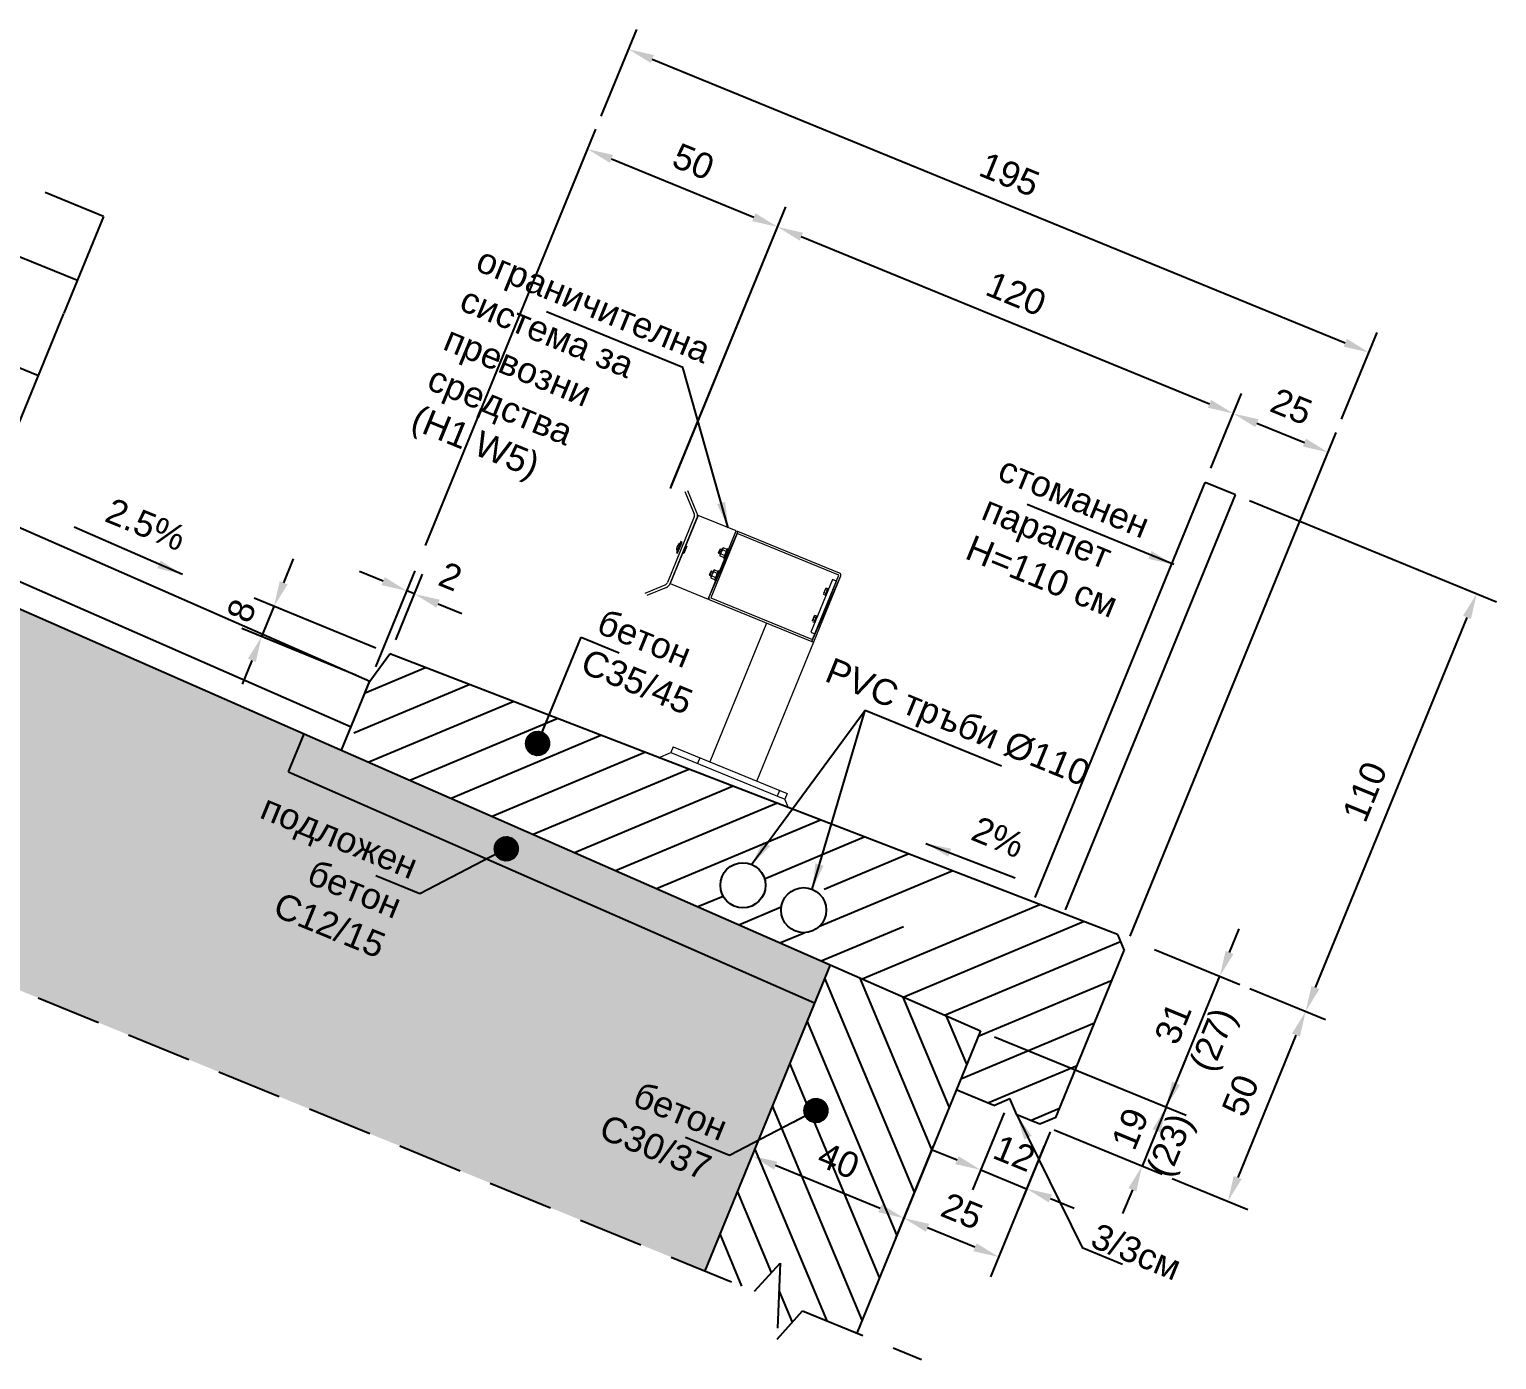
# Model space of a CAD drawing. Header units: centimetres. Extents: x 8495135 to 959133560, y 4530079 to 463453963.
# Drawn here: x 959122633.9 to 959122991.6, y 463414812.9 to 463415137.1 of the extents above; entities that cross this region are included whole.
import ezdxf

# ---------------------------------------------------------------- set-up
doc = ezdxf.new("R2010")
doc.units = ezdxf.units.CM
doc.header["$LTSCALE"] = 0.1
doc.linetypes.add('HIDDEN', pattern=[9.524999999999999, 6.35, -3.175])
for name, color, linetype in [('br_dimension', 1, 'Continuous'), ('br_hatch', 9, 'Continuous'), ('br_view_yellow', 2, 'Continuous')]:
    doc.layers.add(name, color=color, linetype=linetype)
doc.layers.add('br_text', color=2, linetype='Continuous', lineweight=35)
doc.styles.add('MM 1 to 25', font='arial.ttf', dxfattribs={"height": 6.25})
doc.styles.add('MM_ARIAL', font='arial.ttf')
doc.dimstyles.new('MM DIM 1 to 25', dxfattribs={"dimscale": 2.5, "dimtxt": 2.5, "dimasz": 2.5, "dimexe": 2.1, "dimexo": 1.5, "dimgap": 1.5, "dimtad": 1, "dimdec": 0, "dimdsep": 46, "dimtxsty": 'MM_ARIAL', "dimcen": 3, "dimclrd": 1, "dimclre": 1, "dimclrt": 7, "dimaunit": 2, "dimadec": 1, "dimazin": 0, "dimtp": 100, "dimtm": 3, "dimtfac": 1, "dimtdec": 0, "dimtix": 1, "dimtmove": 0, "dimatfit": 3, "dimfxl": 0, "dimtolj": 1, "dimtzin": 0, "dimarcsym": 0})

# ---------------------------------------------------------------- blocks, each defined once
blk = doc.blocks.new('*D1217')
at = {"layer": 'br_dimension', "color": 1, "linetype": 'ByBlock', "lineweight": -2, "ltscale": 3, "transparency": 16777216}
for p, q in [((959122730.4764154, 463415011.317223), (959122772.0194393, 463415112.7787412)), ((959122775.8140869, 463415105.5520096), (959122810.5177774, 463415091.3427185)), ((959122790.1958463, 463415025.2154915), (959122818.2910264, 463415093.8330198))]:
    blk.add_line(p, q, dxfattribs=at)
at = {"layer": 'br_dimension', "color": 1, "linetype": 'ByBlock', "ltscale": 3, "transparency": 16777216}
for points in [[(959122776.2087893, 463415106.5160009), (959122775.4193844, 463415104.5880182), (959122770.0301387, 463415107.9202247)], [(959122810.9124799, 463415092.3067098), (959122810.1230749, 463415090.3787271), (959122816.3017256, 463415088.9745033)]]:
    blk.add_solid(points, dxfattribs=at)
at = {"layer": 'br_dimension', "color": 7, "linetype": 'ByBlock', "ltscale": 3, "transparency": 16777216, "insert": (959122795.7960079, 463415104.8708607), "char_height": 6.25, "attachment_point": 5, "rotation": 337.733544614223, "style": 'MM_ARIAL'}
blk.add_mtext('\\A1;50', dxfattribs=at)
blk = doc.blocks.new('*D1218')
at = {"layer": 'br_dimension', "color": 1, "linetype": 'ByBlock', "lineweight": -2, "ltscale": 3, "transparency": 16777216}
for p, q in [((959122790.4911605, 463415025.9367446), (959122818.2910252, 463415093.8330169)), ((959122822.0856726, 463415086.6062854), (959122921.5695837, 463415045.8729849)), ((959122921.9006969, 463415030.1871804), (959122929.3428327, 463415048.3632863))]:
    blk.add_line(p, q, dxfattribs=at)
at = {"layer": 'br_dimension', "color": 1, "linetype": 'ByBlock', "ltscale": 3, "transparency": 16777216}
for points in [[(959122822.4803752, 463415087.5702767), (959122821.6909702, 463415085.642294), (959122816.3017244, 463415088.9745005)], [(959122921.9642862, 463415046.8369762), (959122921.1748812, 463415044.9089935), (959122927.3535321, 463415043.5047698)]]:
    blk.add_solid(points, dxfattribs=at)
at = {"layer": 'br_dimension', "color": 7, "linetype": 'ByBlock', "ltscale": 3, "transparency": 16777216, "insert": (959122874.4577038, 463415072.6631318), "char_height": 6.25, "attachment_point": 5, "rotation": 337.733544614223, "style": 'MM_ARIAL'}
blk.add_mtext('\\A1;120', dxfattribs=at)
blk = doc.blocks.new('*D1219')
at = {"layer": 'br_dimension', "color": 1, "linetype": 'ByBlock', "lineweight": -2, "ltscale": 3, "transparency": 16777216}
for p, q in [((959122921.9006969, 463415030.1871804), (959122929.3428323, 463415048.3632854)), ((959122933.1374798, 463415041.1365538), (959122944.705373, 463415036.4001248)), ((959122902.219157, 463414916.1405362), (959122952.4786221, 463415038.8904263))]:
    blk.add_line(p, q, dxfattribs=at)
at = {"layer": 'br_dimension', "color": 1, "linetype": 'ByBlock', "ltscale": 3, "transparency": 16777216}
for points in [[(959122933.5321823, 463415042.1005452), (959122932.7427773, 463415040.1725625), (959122927.3535316, 463415043.5047688)], [(959122945.1000756, 463415037.3641163), (959122944.3106706, 463415035.4361336), (959122950.4893215, 463415034.0319097)]]:
    blk.add_solid(points, dxfattribs=at)
at = {"layer": 'br_dimension', "color": 7, "linetype": 'ByBlock', "ltscale": 3, "transparency": 16777216, "insert": (959122941.5515022, 463415045.1918361), "char_height": 6.25, "attachment_point": 5, "rotation": 337.733544614223, "style": 'MM_ARIAL'}
blk.add_mtext('\\A1;25', dxfattribs=at)
blk = doc.blocks.new('*D1220')
at = {"layer": 'br_dimension', "color": 1, "linetype": 'ByBlock', "lineweight": -2, "ltscale": 3, "transparency": 16777216}
for p, q in [((959122773.3266976, 463415115.9714804), (959122781.9852667, 463415137.1185102)), ((959122785.7799141, 463415129.8917785), (959122954.6712027, 463415060.7398973)), ((959122953.7858804, 463415042.083164), (959122962.4444516, 463415063.2301988))]:
    blk.add_line(p, q, dxfattribs=at)
at = {"layer": 'br_dimension', "color": 1, "linetype": 'ByBlock', "ltscale": 3, "transparency": 16777216}
for points in [[(959122786.1746167, 463415130.8557698), (959122785.3852117, 463415128.9277872), (959122779.995966, 463415132.2599936)], [(959122955.0659052, 463415061.7038886), (959122954.2765002, 463415059.775906), (959122960.4551508, 463415058.3716822)]]:
    blk.add_solid(points, dxfattribs=at)
at = {"layer": 'br_dimension', "color": 7, "linetype": 'ByBlock', "ltscale": 3, "transparency": 16777216, "insert": (959122872.8556342, 463415101.7393347), "char_height": 6.25, "attachment_point": 5, "rotation": 337.733544614223, "style": 'MM_ARIAL'}
blk.add_mtext('\\A1;195', dxfattribs=at)
blk = doc.blocks.new('*D1221')
at = {"layer": 'br_dimension', "color": 1, "linetype": 'ByBlock', "lineweight": -2, "ltscale": 3, "transparency": 16777216}
for p, q in [((959122695.9320805, 463415002.2680534), (959122698.3002958, 463415008.0520015)), ((959122718.354969, 463414986.3334836), (959122688.705349, 463414998.473406)), ((959122693.5638654, 463414996.4841052), (959122690.5528164, 463414989.1301488)), ((959122713.4938629, 463414979.7370259), (959122685.6942999, 463414991.1194496)), ((959122688.1846011, 463414983.3462006), (959122685.8163859, 463414977.5622525))]:
    blk.add_line(p, q, dxfattribs=at)
at = {"layer": 'br_dimension', "color": 1, "linetype": 'ByBlock', "ltscale": 3, "transparency": 16777216}
for points in [[(959122694.9680893, 463415002.6627559), (959122696.8960719, 463415001.8733509), (959122693.5638654, 463414996.4841052)], [(959122687.2206098, 463414983.7409032), (959122689.1485925, 463414982.9514982), (959122690.5528164, 463414989.1301488)]]:
    blk.add_solid(points, dxfattribs=at)
at = {"layer": 'br_dimension', "color": 7, "linetype": 'ByBlock', "ltscale": 3, "transparency": 16777216, "insert": (959122685.6348443, 463414995.4372028), "char_height": 6.25, "attachment_point": 5, "rotation": 67.73354335751111, "style": 'MM_ARIAL'}
blk.add_mtext('\\A1;8', dxfattribs=at)
blk = doc.blocks.new('*D1222')
at = {"layer": 'br_dimension', "color": 1, "linetype": 'ByBlock', "lineweight": -2, "ltscale": 3, "transparency": 16777216}
for p, q in [((959122931.4414262, 463414903.3651585), (959122949.8793103, 463414895.8158381)), ((959122942.6525786, 463414892.0211907), (959122928.4432871, 463414857.3175015)), ((959122912.4957039, 463414857.093573), (959122930.9335883, 463414849.5442525))]:
    blk.add_line(p, q, dxfattribs=at)
at = {"layer": 'br_dimension', "color": 1, "linetype": 'ByBlock', "ltscale": 3, "transparency": 16777216}
for points in [[(959122941.6885872, 463414892.4158933), (959122943.6165698, 463414891.6264882), (959122945.0207938, 463414897.8051389)], [(959122927.4792957, 463414857.712204), (959122929.4072783, 463414856.922799), (959122926.0750718, 463414851.5335533)]]:
    blk.add_solid(points, dxfattribs=at)
at = {"layer": 'br_dimension', "color": 7, "linetype": 'ByBlock', "ltscale": 3, "transparency": 16777216, "insert": (959122929.1244361, 463414877.2994217), "char_height": 6.25, "attachment_point": 5, "rotation": 67.73354335751111, "style": 'MM_ARIAL'}
blk.add_mtext('\\A1;50', dxfattribs=at)
blk = doc.blocks.new('*D1223')
at = {"layer": 'br_dimension', "color": 1, "linetype": 'ByBlock', "lineweight": -2, "ltscale": 3, "transparency": 16777216}
for p, q in [((959122926.4607801, 463414912.1580697), (959122928.8289952, 463414917.9420179)), ((959122908.1816355, 463414912.8887901), (959122928.9510813, 463414904.3848207)), ((959122911.0323727, 463414874.4769047), (959122924.0925648, 463414906.3741215)), ((959122869.2093555, 463414891.6011775), (959122915.8908892, 463414872.4876039)), ((959122908.6641574, 463414868.6929565), (959122906.2959423, 463414862.9090083))]:
    blk.add_line(p, q, dxfattribs=at)
at = {"layer": 'br_dimension', "color": 1, "linetype": 'ByBlock', "ltscale": 3, "transparency": 16777216}
for points in [[(959122925.4967887, 463414912.5527722), (959122927.4247713, 463414911.7633672), (959122924.0925648, 463414906.3741215)], [(959122907.7001662, 463414869.0876591), (959122909.6281488, 463414868.298254), (959122911.0323727, 463414874.4769047)]]:
    blk.add_solid(points, dxfattribs=at)
at = {"layer": 'br_dimension', "color": 7, "linetype": 'ByBlock', "ltscale": 3, "transparency": 16777216, "insert": (959122918.3459265, 463414892.5865542), "char_height": 6.25, "attachment_point": 5, "rotation": 67.73354335751111, "style": 'MM_ARIAL'}
blk.add_mtext('\\A1;31\\P(27)', dxfattribs=at)
blk = doc.blocks.new('*D1224')
at = {"layer": 'br_dimension', "color": 1, "linetype": 'ByBlock', "lineweight": -2, "ltscale": 3, "transparency": 16777216}
for p, q in [((959122913.4005873, 463414880.2608528), (959122915.7688026, 463414886.044801)), ((959122911.0323721, 463414874.4769046), (959122905.1468425, 463414860.1025362)), ((959122914.4944205, 463414873.0593823), (959122915.8908887, 463414872.4876038)), ((959122883.683323, 463414868.8906913), (959122910.005359, 463414858.1132354)), ((959122902.7786272, 463414854.318588), (959122900.4104121, 463414848.5346397))]:
    blk.add_line(p, q, dxfattribs=at)
at = {"layer": 'br_dimension', "color": 1, "linetype": 'ByBlock', "ltscale": 3, "transparency": 16777216}
for points in [[(959122912.436596, 463414880.6555554), (959122914.3645787, 463414879.8661503), (959122911.0323721, 463414874.4769046)], [(959122901.814636, 463414854.7132906), (959122903.7426186, 463414853.9238855), (959122905.1468425, 463414860.1025362)]]:
    blk.add_solid(points, dxfattribs=at)
at = {"layer": 'br_dimension', "color": 7, "linetype": 'ByBlock', "ltscale": 3, "transparency": 16777216, "insert": (959122907.8769169, 463414866.8727527), "char_height": 6.25, "attachment_point": 5, "rotation": 67.73354335751111, "style": 'MM_ARIAL'}
blk.add_mtext('\\A1;19\\P(23)', dxfattribs=at)
blk = doc.blocks.new('*D1225')
at = {"layer": 'br_dimension', "color": 1, "linetype": 'ByBlock', "lineweight": -2, "ltscale": 3, "transparency": 16777216}
for p, q in [((959122720.1712337, 463415002.6431236), (959122714.3872852, 463415005.0113387)), ((959122718.3851608, 463414981.7864658), (959122727.9444824, 463415005.1334249)), ((959122723.2462668, 463414988.3829234), (959122729.7945397, 463415004.3759262)), ((959122727.805239, 463414999.5174097), (959122725.9551818, 463415000.2749085)), ((959122733.5891871, 463414997.1491947), (959122739.3731356, 463414994.7809795))]:
    blk.add_line(p, q, dxfattribs=at)
at = {"layer": 'br_dimension', "color": 1, "linetype": 'ByBlock', "ltscale": 3, "transparency": 16777216}
for points in [[(959122720.5659361, 463415003.6071149), (959122719.7765311, 463415001.6791322), (959122725.9551818, 463415000.2749085)], [(959122733.9838897, 463414998.1131859), (959122733.1944847, 463414996.1852033), (959122727.805239, 463414999.5174097)]]:
    blk.add_solid(points, dxfattribs=at)
at = {"layer": 'br_dimension', "color": 7, "linetype": 'ByBlock', "ltscale": 3, "transparency": 16777216, "insert": (959122736.606795, 463415003.804805), "char_height": 6.25, "attachment_point": 5, "rotation": 337.733544614223, "style": 'MM_ARIAL'}
blk.add_mtext('\\A1;2', dxfattribs=at)
blk = doc.blocks.new('*D1226')
at = {"layer": 'br_dimension', "color": 1, "linetype": 'ByBlock', "lineweight": -2, "ltscale": 3, "transparency": 16777216}
for p, q in [((959122931.35359, 463415022.2645665), (959122991.5598996, 463414997.6133257)), ((959122947.3890102, 463414903.5890864), (959122984.3331679, 463414993.8186783)), ((959122948.4911631, 463414896.3842093), (959122949.8793113, 463414895.8158374))]:
    blk.add_line(p, q, dxfattribs=at)
at = {"layer": 'br_dimension', "color": 1, "linetype": 'ByBlock', "ltscale": 3, "transparency": 16777216}
for points in [[(959122983.3691766, 463414994.2133808), (959122985.2971592, 463414993.4239758), (959122986.7013831, 463414999.6026265)], [(959122946.4250188, 463414903.9837888), (959122948.3530014, 463414903.1943838), (959122945.0207949, 463414897.8051382)]]:
    blk.add_solid(points, dxfattribs=at)
at = {"layer": 'br_dimension', "color": 7, "linetype": 'ByBlock', "ltscale": 3, "transparency": 16777216, "insert": (959122959.4375924, 463414951.333958), "char_height": 6.25, "attachment_point": 5, "rotation": 67.73354335751111, "style": 'MM_ARIAL'}
blk.add_mtext('\\A1;110', dxfattribs=at)
blk = doc.blocks.new('*D1227')
at = {"layer": 'br_dimension', "color": 1, "linetype": 'ByBlock', "lineweight": -2, "ltscale": 3, "transparency": 16777216}
for p, q in [((959122854.26338, 463414864.9949617), (959122845.0788519, 463414842.5633695)), ((959122881.2841345, 463414865.0104342), (959122868.2146451, 463414833.0905088)), ((959122864.4199977, 463414840.3172405), (959122852.8521008, 463414845.0536709))]:
    blk.add_line(p, q, dxfattribs=at)
at = {"layer": 'br_dimension', "color": 1, "linetype": 'ByBlock', "ltscale": 3, "transparency": 16777216}
for points in [[(959122853.2468033, 463414846.0176622), (959122852.4573983, 463414844.0896795), (959122847.0681527, 463414847.421886)], [(959122864.8147002, 463414841.2812318), (959122864.0252953, 463414839.3532491), (959122870.2039459, 463414837.9490254)]]:
    blk.add_solid(points, dxfattribs=at)
at = {"layer": 'br_dimension', "color": 7, "linetype": 'ByBlock', "ltscale": 3, "transparency": 16777216, "insert": (959122861.266125, 463414849.1089523), "char_height": 6.25, "attachment_point": 5, "rotation": 337.733544614223, "style": 'MM_ARIAL'}
blk.add_mtext('\\A1;25', dxfattribs=at)
blk = doc.blocks.new('*D1238')
at = {"layer": 'br_dimension', "color": 1, "lineweight": -2, "transparency": 16777216}
for p, q in [((959122871.5175648, 463414873.0614814), (959122863.8349004, 463414854.2979271)), ((959122882.7050635, 463414868.4808031), (959122875.0223992, 463414849.7172492)), ((959122860.0402529, 463414861.5246588), (959122854.2563047, 463414863.8928739)), ((959122865.8242011, 463414859.1564437), (959122877.0116999, 463414854.5757658)), ((959122882.7956483, 463414852.2075507), (959122888.5795965, 463414849.8393356))]:
    blk.add_line(p, q, dxfattribs=at)
at = {"layer": 'br_dimension', "color": 1, "transparency": 16777216}
for points in [[(959122860.4349554, 463414862.4886501), (959122859.6455504, 463414860.5606674), (959122865.8242011, 463414859.1564437)], [(959122883.1903508, 463414853.171542), (959122882.4009458, 463414851.2435593), (959122877.0116999, 463414854.5757658)]]:
    blk.add_solid(points, dxfattribs=at)
at = {"layer": 'br_dimension', "color": 7, "transparency": 16777216, "insert": (959122874.0278335, 463414863.240284), "char_height": 6.25, "attachment_point": 5, "rotation": 337.733544614223, "style": 'MM_ARIAL'}
blk.add_mtext('\\A1;12', dxfattribs=at)
blk = doc.blocks.new('*D1240')
at = {"layer": 'br_dimension', "color": 1, "linetype": 'ByBlock', "lineweight": -2, "ltscale": 3, "transparency": 16777216}
for p, q in [((959122854.26338, 463414864.9949617), (959122845.0788519, 463414842.5633695)), ((959122808.7509489, 463414859.4036024), (959122808.0615826, 463414857.7199464)), ((959122841.2842042, 463414849.7901012), (959122815.8348315, 463414860.2102479))]:
    blk.add_line(p, q, dxfattribs=at)
at = {"layer": 'br_dimension', "color": 1, "linetype": 'ByBlock', "ltscale": 3, "transparency": 16777216}
for points in [[(959122816.2295339, 463414861.1742392), (959122815.4401289, 463414859.2462565), (959122810.0508833, 463414862.578463)], [(959122841.6789068, 463414850.7540925), (959122840.8895018, 463414848.8261098), (959122847.0681527, 463414847.421886)]]:
    blk.add_solid(points, dxfattribs=at)
at = {"layer": 'br_dimension', "color": 7, "linetype": 'ByBlock', "ltscale": 3, "transparency": 16777216, "insert": (959122831.1895936, 463414861.4236712), "char_height": 6.25, "attachment_point": 5, "rotation": 337.733544614223, "style": 'MM_ARIAL'}
blk.add_mtext('\\A1;40', dxfattribs=at)

msp = doc.modelspace()

# ---------------------------------------------------------------- hatches: boundary and pattern name
at = {"layer": 'br_hatch'}
h = msp.add_hatch(dxfattribs=at)
h.set_pattern_fill('AR-CONC,_O', color=256, scale=0.09999999999999998, angle=67.73354295697014)
h.set_pattern_definition([(95.46708564136503, (959124877.5398049, 463418085.9846466), (13.91316891931639, 11.869153772387), [1.904999999999999, -20.95499999999999]), (40.46708564136516, (959124877.5398049, 463418085.9846466), (-16.09113067440056, 10.88685823751147), [1.524, -16.764058417]), (145.9185303413651, (959124878.699232, 463418086.9737395), (-2.177961233633983, 22.75601142945048), [1.61900088, -17.80902446]), (91.65128564136506, (959124873.9185387, 463418089.5473465), (22.00826268946918, 16.37529880281024), [2.857499999999999, -31.43249999999999]), (142.1026432513652, (959124875.7525573, 463418090.9119552), (-0.9881137324926037, 34.275760111682), [2.428502313999999, -26.71356081599999]), (36.65123681136514, (959124873.9185387, 463418089.5473465), (-0.9881137306787622, 34.27576011178767), [2.285996706999999, -25.14597319199999]), (66.46708564136506, (959124876.6052052, 463418090.4673046), (17.92295455992922, 3.63574529419365), [1.904999999999999, -20.95499999999999]), (11.4670856413651, (959124876.6052052, 463418090.4673046), (-8.795503551524096, 17.32299318815103), [1.524, -16.764]), (116.9185306413651, (959124878.0987848, 463418090.7702834), (9.127450916927552, 20.95873852491844), [1.61900088, -17.80899375999999]), (82.96708564136509, (959124877.5398049, 463418085.9846466), (-5.810876787602935, 6.150174928251827), [0, -16.56079999999999, 0, -17.01799999999999, 0, -16.82749999999999]), (52.96708564136503, (959124877.5398049, 463418085.9846466), (-2.455159955413095, 11.78907707507827), [0, -9.702799999999996, 0, -16.1798, 0, -6.413499999999999]), (12.9670856413651, (959124873.5673945, 463418081.9469347), (9.917596694653993, 9.263776543968888), [0, -6.349999999999998, 0, -19.81199999999999, 0, -26.28899999999999]), (2.967085641365053, (959124871.7860445, 463418080.1363016), (8.57605771116112, 12.34256222906872), [0, -8.254999999999997, 0, -13.1572, 0, -18.669])])
h.paths.add_polyline_path([(959122454.2957038, 463414975.5182078), (959122472.2092967, 463415019.268999), (959122481.4485958, 463415018.9033275), (959122467.7632701, 463415031.3413794), (959122477.0025637, 463415030.9757081), (959122487.5304954, 463415056.6883234), (959122354.8446689, 463415106.5843686), (959122351.0539377, 463415097.326176), (959122257.414067, 463415132.5391247), (959122230.6207088, 463415067.1010735)])
h.paths.add_polyline_path([(959122798.5763088, 463414834.5538392), (959122825.3154914, 463414899.8595766), (959122697.0995231, 463414956.1912315), (959122700.8898842, 463414965.4485204), (959122571.1188366, 463415022.463399), (959122560.5909054, 463414996.7507834), (959122567.4335667, 463414990.5317602), (959122548.9549732, 463414991.2631012), (959122555.7976385, 463414985.0440743), (959122537.8840455, 463414941.2932829)])
h.paths.add_polyline_path([(959122305.6015352, 463415075.9193444), (959122345.5131447, 463415059.5776896), (959122358.3843244, 463415091.0132771), (959122318.4727149, 463415107.3549317)], flags=24)
h.paths.add_polyline_path([(959122242.8610507, 463415079.9757759), (959122271.8084092, 463415068.1233914), (959122280.6760237, 463415089.7809764), (959122251.7286652, 463415101.6333608)], flags=24)
h.paths.add_polyline_path([(959122679.5521356, 463414922.8067117), (959122719.3848372, 463414906.4973653), (959122732.2560173, 463414937.9329526), (959122692.4233158, 463414954.242299)], flags=24)
h.paths.add_polyline_path([(959122769.8972145, 463414864.1828473), (959122798.8445729, 463414852.3304626), (959122807.7121879, 463414873.9880475), (959122778.7648295, 463414885.8404321)], flags=24)
h = msp.add_hatch(dxfattribs=at)
h.set_pattern_fill('ANSI31', color=256, scale=2.5, angle=-22.26645704302986, style=0)
h.set_pattern_definition([(22.73354295697014, (958338009.7911773, 463709576.6001201), (-3.067415619388458, 7.320851567128766), [])])
edge = h.paths.add_edge_path(flags=16)
edge.add_arc((959122848.4468812, 463414917.0373438), 2.084029674530029, 0, 360)
edge = h.paths.add_edge_path()
edge.add_arc((959122807.8634362, 463414928.5272677), 5.500000008006491, 0, 360)
edge = h.paths.add_edge_path()
edge.add_arc((959122822.6568248, 463414922.4701717), 5.500000008006491, 0, 360)
h.paths.add_polyline_path([(959122865.7389864, 463414893.0221068), (959122859.8534566, 463414878.6477382), (959122869.0254555, 463414874.8922986), (959122872.9384938, 463414876.5318505), (959122874.5780458, 463414872.6188124), (959122880.2129543, 463414870.3116206), (959122884.1259925, 463414871.9511722), (959122900.7982279, 463414912.6701674), (959122899.136501, 463414916.5274641), (959122721.8253378, 463414984.9125544), (959122716.9452859, 463414978.2698253), (959122712.3793668, 463414967.1183732), (959122714.5654359, 463414961.9009887), (959122713.734365, 463414959.8712446)])
edge = h.paths.add_edge_path()
edge.add_arc((959122822.656825, 463414922.4701716), 5.500000080308708, 25.03496844617571, 69.56399627622112)
edge.add_arc((959122826.0904566, 463414926.1910951), 2.084029555320748, -41.96276800492632, 136.5617314795222, ccw=False)
h = msp.add_hatch(color=256, dxfattribs=at)
h.dxf.hatch_style = 1
h.paths.add_polyline_path([(959122825.3154914, 463414899.8595766), (959122829.1058526, 463414909.1168653), (959122700.8898841, 463414965.4485203), (959122697.0995231, 463414956.1912315)])
h = msp.add_hatch(dxfattribs=at)
h.set_pattern_fill('ANSI31', color=256, scale=2.5, angle=-270, style=0)
h.set_pattern_definition([(112.7335426843949, (959124877.5398049, 463418085.9846466), (-7.320851581721487, -3.067415584560716), [])])
h.paths.add_polyline_path([(959122865.7389864, 463414893.0221067), (959122829.1058526, 463414909.1168653), (959122798.5763088, 463414834.5538392), (959122810.7084267, 463414829.5863903), (959122816.9274501, 463414836.4290515), (959122816.196109, 463414817.950458), (959122822.4151359, 463414824.7931232), (959122835.593577, 463414819.3972613)])

# ---------------------------------------------------------------- linework, layer by layer
at = {"layer": 'br_dimension', "ltscale": 0.5}
for p, q in [((959122652.047128, 463415091.5145446), (959122637.830015, 463415097.3356867)), ((959122652.047128, 463415091.5145446), (959122642.3905336, 463415067.9300158)), ((959122645.6534866, 463415075.8992032), (959122631.4363736, 463415081.7203453)), ((959122636.1521093, 463415052.6937646), (959122621.9349962, 463415058.5149066)), ((959122879.0525436, 463414925.5381224), (959122920.4797678, 463415026.7168114)), ((959122927.8832211, 463415023.6854957), (959122920.4797678, 463415026.7168114)), ((959122886.4559972, 463414922.5068068), (959122927.8832211, 463415023.6854957))]:
    msp.add_line(p, q, dxfattribs=at)
at = {"layer": 'br_dimension'}
for p, q in [((959122577.9936589, 463415039.2539396), (959122716.9452859, 463414978.2698253)), ((959122573.4277397, 463415028.1024876), (959122712.3793668, 463414967.1183732)), ((959122571.1188368, 463415022.4633989), (959122700.8898842, 463414965.4485204)), ((959122712.7961726, 463414968.136348), (959122716.9642317, 463414978.3160968))]:
    msp.add_line(p, q, dxfattribs=at)
at = {"layer": 'br_dimension', "lineweight": 0, "ltscale": 0.7}
for p, q in [((959122793.7393556, 463415024.4783968), (959122796.0066017, 463415019.0672709)), ((959122796.6573749, 463415019.3254803), (959122794.4344072, 463415024.6309287)), ((959122796.0097215, 463415018.3019103), (959122789.467305, 463415002.3232121)), ((959122790.1238358, 463415002.054398), (959122796.6626782, 463415018.0243675)), ((959122803.1454997, 463415010.7645108), (959122804.016948, 463415010.4076996)), ((959122801.9311439, 463415009.5360801), (959122802.3100584, 463415010.4615118)), ((959122801.9857955, 463415009.4056455), (959122801.9311439, 463415009.5360801)), ((959122802.440493, 463415010.5161636), (959122801.9857955, 463415009.4056455)), ((959122802.3559682, 463415009.2540798), (959122801.9857955, 463415009.4056455)), ((959122802.895059, 463415010.5707139), (959122802.2715749, 463415009.0479638)), ((959122802.3100584, 463415010.4615118), (959122802.440493, 463415010.5161636)), ((959122803.1856356, 463415008.3773661), (959122802.3141875, 463415008.7341774)), ((959122802.440493, 463415010.5161636), (959122802.8106656, 463415010.364598)), ((959122803.3934639, 463415008.8849495), (959122802.5220156, 463415009.2417608)), ((959122803.8091199, 463415009.9001163), (959122802.9376717, 463415010.2569274)), ((959122804.055989, 463415010.5030509), (959122803.1465945, 463415008.2820149)), ((959122803.1465945, 463415008.2820149), (959122803.424224, 463415008.1683405)), ((959122803.424224, 463415008.1683405), (959122804.3336186, 463415010.3893766)), ((959122804.3336186, 463415010.3893766), (959122804.055989, 463415010.5030509)), ((959122799.7306429, 463415004.1617446), (959122800.1095574, 463415005.0871763)), ((959122799.7852945, 463415004.03131), (959122799.7306429, 463415004.1617446)), ((959122800.2399919, 463415005.1418281), (959122799.7852945, 463415004.03131)), ((959122800.1554673, 463415003.8797442), (959122799.7852945, 463415004.03131)), ((959122800.694558, 463415005.1963784), (959122800.0710739, 463415003.6736283)), ((959122800.1095574, 463415005.0871763), (959122800.2399919, 463415005.1418281)), ((959122800.2399919, 463415005.1418281), (959122800.6101646, 463415004.9902622)), ((959122801.1929628, 463415003.510614), (959122800.3215146, 463415003.8674253)), ((959122801.608619, 463415004.5257806), (959122800.7371706, 463415004.8825917)), ((959122800.9449987, 463415005.3901751), (959122801.816447, 463415005.033364)), ((959122801.8554882, 463415005.1287153), (959122800.9460936, 463415002.9076793)), ((959122801.223723, 463415002.7940049), (959122802.1331177, 463415005.0150411)), ((959122802.1331177, 463415005.0150411), (959122801.8554882, 463415005.1287153)), ((959122811.2409914, 463414953.9168317), (959122831.7115566, 463415003.9125767)), ((959122784.0567641, 463414999.7314158), (959122788.9247454, 463415001.7710859)), ((959122789.2075603, 463415001.1306221), (959122784.4452567, 463414999.1352306)), ((959122800.9851346, 463415003.0030306), (959122800.1136866, 463415003.3598419)), ((959122800.9460936, 463415002.9076793), (959122801.223723, 463415002.7940049)), ((959122827.9766203, 463415000.7856196), (959122827.5133125, 463414999.6540719)), ((959122828.585504, 463415000.8211955), (959122827.9224039, 463414999.2016901)), ((959122828.4052322, 463415000.3809134), (959122827.9695083, 463415000.559319)), ((959122828.0612186, 463414999.1448528), (959122828.7243189, 463415000.7643583)), ((959122828.1302595, 463415000.9519255), (959122828.5659835, 463415000.7735199)), ((959122828.7243189, 463415000.7643583), (959122828.585504, 463415000.8211955)), ((959122827.9419245, 463414999.2493657), (959122827.5062004, 463414999.4277713)), ((959122828.1026757, 463414999.6419722), (959122827.6669517, 463414999.8203778)), ((959122827.9224039, 463414999.2016901), (959122828.0612186, 463414999.1448528)), ((959122824.7939395, 463414993.0124829), (959122825.2572473, 463414994.1440307)), ((959122825.3833027, 463414993.0003833), (959122824.9475785, 463414993.178789)), ((959122825.2030308, 463414992.5601012), (959122825.8661313, 463414994.1796066)), ((959122825.6858593, 463414993.7393246), (959122825.2501352, 463414993.9177301)), ((959122826.004946, 463414994.1227695), (959122825.3418456, 463414992.5032639)), ((959122825.8466105, 463414994.1319309), (959122825.4108864, 463414994.3103366)), ((959122825.8661313, 463414994.1796066), (959122826.004946, 463414994.1227695)), ((959122813.6418118, 463414992.4250534), (959122799.7938397, 463414958.6038238)), ((959122824.7868273, 463414992.7861824), (959122825.2225515, 463414992.6077769)), ((959122825.3418456, 463414992.5032639), (959122825.2030308, 463414992.5601012)), ((959122787.3229725, 463414959.6119379), (959122790.3131223, 463414960.8648021)), ((959122790.8814938, 463414962.2529495), (959122790.3131223, 463414960.8648021)), ((959122790.3131223, 463414960.8648021), (959122818.0760734, 463414949.4973686)), ((959122790.8814938, 463414962.2529495), (959122818.644445, 463414950.8855162)), ((959122797.3595157, 463414959.6005483), (959122796.7911441, 463414958.2124009)), ((959122816.7935817, 463414951.6433451), (959122816.2252102, 463414950.2551976)), ((959122818.644445, 463414950.8855162), (959122818.0760734, 463414949.4973686)), ((959122818.9583249, 463414947.3917422), (959122818.0760734, 463414949.4973686))]:
    msp.add_line(p, q, dxfattribs=at)
for points in [[(959122806.1763537, 463415014.889932), (959122796.9294958, 463415018.6760224), (959122790.1238358, 463415002.054398), (959122799.3706937, 463414998.2683077)], [(959122793.0683308, 463415012.1737303), (959122792.7558724, 463415012.3016651), (959122791.631989, 463415009.5567776), (959122791.9444473, 463415009.4288428)], [(959122793.8859177, 463415011.2426195), (959122794.1605568, 463415011.1301695), (959122793.4556679, 463415009.4086024), (959122793.1810286, 463415009.5210524)], [(959122831.2488406, 463415004.1020339), (959122806.4560025, 463415014.2533659), (959122800.0228667, 463414998.5415664), (959122824.8157048, 463414988.3902344)], [(959122830.6444492, 463415002.6259145), (959122829.6527759, 463415003.0319511), (959122824.4133885, 463414990.2356712), (959122825.4050618, 463414989.8296345)]]:
    msp.add_lwpolyline(points, close=True, dxfattribs=at)
msp.add_lwpolyline([(959122831.4382979, 463415004.5647496), (959122806.6454597, 463415014.7160816, 0.414213562373095), (959122805.9932866, 463415014.4428229), (959122799.560151, 463414998.7310235, 0.414213562373095), (959122799.8334097, 463414998.0788504), (959122824.6262476, 463414987.9275184, 0.414213562373095), (959122825.2784208, 463414988.2007772), (959122831.7115566, 463415003.9125767, 0.414213562373095)], format="xyb", close=True, dxfattribs=at)
at = {"layer": 'br_dimension'}
for centre in [(959122807.8634362, 463414928.5272676), (959122822.6568248, 463414922.4701716)]:
    msp.add_circle(centre, 5.5, dxfattribs=at)
at = {"layer": 'br_dimension', "lineweight": 0, "ltscale": 0.7}
for centre, radius, start, end in [((959122795.0842897, 463415018.6808248), 1.000000000000169, 337.7335446142229, 22.73353933700377), ((959122795.0894444, 463415018.6685221), 1.700000000000727, 337.7335446142229, 22.73353933700377), ((959122793.4373692, 463415010.4201002), 1.771834786406398, 117.0504980774048, 198.416592141272), ((959122803.1881123, 463415010.4507242), 0.3166666666146001, 97.73354329649561, 217.7335432186104), ((959122802.5646284, 463415008.9279742), 0.3166666666151458, 97.73354329649561, 217.7335432186104), ((959122803.5357405, 463415009.4193726), 1.029166666613842, 125.5293158506923, 189.9377698659031), ((959122800.3641274, 463415003.5536386), 0.3166666666151458, 97.73354329649561, 217.7335432186104), ((959122801.3352395, 463415004.0450372), 1.029166666613842, 125.5293158506923, 189.9377698659031), ((959122800.9876114, 463415005.0763885), 0.3166666666146001, 97.73354329649561, 217.7335432186104), ((959122788.5382993, 463415002.6933977), 1.000000000000169, 292.7335448491239, 337.7335446142229), ((959122788.550602, 463415002.6985525), 1.700000000000727, 292.7335448491239, 337.7335446142229), ((959122828.7132275, 463414999.823395), 1.046280245925461, 135.3018577797639, 180.1652361652689), ((959122828.2762414, 463415000.662941), 0.3237634597231013, 116.8008648951527, 198.6662191783341), ((959122827.8129336, 463414999.5313932), 0.3237634597231013, 116.8008648951527, 198.6662191783341), ((959122825.0935606, 463414992.8898043), 0.3237634597231013, 116.8008648951527, 198.6662191783341), ((959122825.9938545, 463414993.1818061), 1.046280245925461, 135.3018577797639, 180.1652361652689), ((959122825.5568684, 463414994.021352), 0.3237634597231013, 116.8008648951527, 198.6662191783341)]:
    msp.add_arc(centre, radius, start, end, dxfattribs=at)
at = {"layer": 'br_hatch', "linetype": 'HIDDEN', "ltscale": 25}
for p, q in [((959122810.7084246, 463414829.5863879), (959122816.9274501, 463414836.4290515)), ((959122816.9274501, 463414836.4290515), (959122816.196109, 463414817.950458)), ((959122816.196109, 463414817.950458), (959122822.4151343, 463414824.7931215))]:
    msp.add_line(p, q, dxfattribs=at)
for points in [[(959122525.90465, 463414946.1982002), (959122810.7084265, 463414829.5863903)], [(959122822.4151366, 463414824.7931229), (959122851.4074111, 463414812.9223478)]]:
    msp.add_lwpolyline(points, dxfattribs=at)
at = {"layer": 'br_view_yellow'}
for p, q in [((959122716.9452859, 463414978.2698253), (959122721.8253378, 463414984.9125544)), ((959122899.136501, 463414916.5274637), (959122721.8253378, 463414984.9125544)), ((959122710.0481677, 463414961.4248306), (959122716.9452859, 463414978.2698253)), ((959122697.0995231, 463414956.1912315), (959122700.8898841, 463414965.4485202)), ((959122884.1259925, 463414871.9511721), (959122900.7982279, 463414912.6701673))]:
    msp.add_line(p, q, dxfattribs=at)
at = {"layer": 'br_view_yellow', "linetype": 'ByBlock', "ltscale": 3}
for p, q in [((959122700.8898842, 463414965.4485204), (959122865.7389864, 463414893.0221067)), ((959122697.0995231, 463414956.1912315), (959122825.3154914, 463414899.8595766)), ((959122899.136501, 463414916.5274637), (959122900.7982279, 463414912.6701673)), ((959122829.1058526, 463414909.1168653), (959122798.5763078, 463414834.5538366)), ((959122865.7389864, 463414893.0221067), (959122835.593576, 463414819.3972588)), ((959122869.0254555, 463414874.8922986), (959122859.8534566, 463414878.6477381)), ((959122869.0254555, 463414874.8922986), (959122872.9384937, 463414876.5318503)), ((959122874.5780457, 463414872.6188119), (959122872.9384937, 463414876.5318503)), ((959122880.212954, 463414870.3116204), (959122874.5780457, 463414872.6188119)), ((959122884.1259925, 463414871.9511721), (959122880.212954, 463414870.3116204))]:
    msp.add_line(p, q, dxfattribs=at)

# ---------------------------------------------------------------- texts
at = {"layer": 'br_text', "ltscale": 0.5, "style": 'MM 1 to 25'}
for s, width, insert, char_height, attachment_point, rotation in [('{\\fArial|b0|i0|c204|p34;ограничителна система за превозни средства\\P}(H1 W5)', 69.69777853387495, (959122744.6792259, 463415084.3316168), 6.249999999999998, 1, 337.73354295697015), ('{\\fArial|b0|i0|c204|p34;стоманен парапет\\PН}=110 {\\fArial|b0|i0|c204|p34;см}', 44.57037399299588, (959122871.9002856, 463415033.3506574), 6.249999999999998, 1, 337.73354295697015), ('бетон С35/45', 34.06687303572107, (959122774.1811057, 463414996.0358127), 6.249999999999998, 1, 337.73354295697015), ('PVC тръби %%C110', 69.69777853387495, (959122893.0634301, 463414958.3149193), 6.249999999999998, 3, 337.73354247081676), ('подложен бетон С12/15', 34.06687303572107, (959122729.2676686, 463414935.6806713), 6.249999999999997, 3, 337.73354260052736), ('бетон С30/37', 34.06687303572107, (959122804.7369797, 463414871.8916247), 6.249999999999998, 3, 337.73354247626054), ('3{\\fArial|b0|i0|c204|p34;/}3{\\fArial|b0|i0|c204|p34;см}', 34.06687303572107, (959122894.5194885, 463414846.3895157), 6.249999999999998, 1, 337.73354295697015)]:
    msp.add_mtext_dynamic_manual_height_columns(s, width=width, gutter_width=62.5, heights=[0], dxfattribs=dict(at, insert=insert, char_height=char_height, attachment_point=attachment_point, rotation=rotation))
at = {"layer": 'br_text', "char_height": 6.249999999999998, "attachment_point": 1, "rotation": 337.73354295697015, "style": 'MM 1 to 25'}
for s, insert in [('2.5%', (959122654.3389883, 463415023.1447554)), ('2%', (959122865.4307994, 463414945.5593423))]:
    msp.add_mtext_dynamic_manual_height_columns(s, width=47.59547460972681, gutter_width=25, heights=[0], dxfattribs=dict(at, insert=insert))

# ---------------------------------------------------------------- dimensions: what is measured, and where the dimension line sits
at = {"layer": 'br_dimension', "linetype": 'ByBlock', "ltscale": 3}
for base, p1, p2, angle, picture, middle in [((959122960.4551508, 463415058.3716822), (959122771.9057685, 463415112.5011116), (959122952.3649515, 463415038.6127951), 337.7335446142229, '*D1220', (959122872.8556342, 463415101.7393347)), ((959122816.3017256, 463415088.9745033), (959122729.0554862, 463415007.8468541), (959122788.7749171, 463415021.7451226), 337.7335446142229, '*D1217', (959122795.7960079, 463415104.8708607)), ((959122927.3535321, 463415043.5047698), (959122789.0702314, 463415022.4663756), (959122920.4797678, 463415026.7168114), 337.7335446142229, '*D1218', (959122874.4577038, 463415072.6631318)), ((959122950.4893215, 463415034.0319097), (959122920.4797678, 463415026.7168114), (959122900.7982279, 463414912.6701673), 337.7335446142229, '*D1219', (959122941.5515022, 463415045.1918361)), ((959122986.7013831, 463414999.6026265), (959122945.0207942, 463414897.8051384), (959122927.8832211, 463415023.6854957), 67.73354335751112, '*D1226', (959122959.4375924, 463414951.333958)), ((959122926.0750718, 463414851.5335533), (959122927.9710572, 463414904.7860875), (959122909.025335, 463414858.514502), 67.73354335751112, '*D1222', (959122929.1244361, 463414877.2994217)), ((959122810.0508833, 463414862.578463), (959122855.6843091, 463414868.4653306), (959122810.1718779, 463414862.8739713), 337.7335446142229, '*D1240', (959122831.1895936, 463414861.4236712)), ((959122847.0681527, 463414847.421886), (959122882.7050636, 463414868.4808031), (959122855.6843091, 463414868.4653306), 337.7335446142229, '*D1227', (959122861.266125, 463414849.1089523))]:
    dim = msp.add_linear_dim(base=base, p1=p1, p2=p2, angle=angle, dimstyle='MM DIM 1 to 25', dxfattribs=at)
    dim.commit()
    dim.dimension.update_dxf_attribs({"geometry": picture, "text_midpoint": middle})
for base, p1, p2, text, override, picture, middle in [((959122690.5528164, 463414989.1301488), (959122721.8253378, 463414984.9125544), (959122716.9642317, 463414978.3160968), '8', {"dimdec": 1}, '*D1221', (959122692.0583409, 463414992.8071269)), ((959122924.0925648, 463414906.3741215), (959122865.7389864, 463414893.0221067), (959122904.7112665, 463414914.3097191), '31\\P(27)', {"dimtmove": 2}, '*D1223', (959122918.3459265, 463414892.5865542)), ((959122905.1468425, 463414860.1025362), (959122911.0240515, 463414874.4803113), (959122880.212954, 463414870.3116204), '19\\X(23)', {"dimtmove": 2}, '*D1224', (959122907.8769169, 463414866.8727527))]:
    dim = msp.add_linear_dim(base=base, p1=p1, p2=p2, angle=67.73354335751112, text=text, dimstyle='MM DIM 1 to 25', override=override, dxfattribs=at)
    dim.commit()
    dim.dimension.update_dxf_attribs({"geometry": picture, "text_midpoint": middle, "dimtype": 160})
dim = msp.add_linear_dim(base=(959122725.9551818, 463415000.2749085), p1=(959122721.8253378, 463414984.9125544), p2=(959122716.9642317, 463414978.3160968), angle=337.7335446142229, dimstyle='MM DIM 1 to 25', override={"dimtmove": 2}, dxfattribs=at)
dim.commit()
dim.dimension.update_dxf_attribs({"geometry": '*D1225', "text_midpoint": (959122736.606795, 463415003.804805), "dimtype": 160})
at = {"layer": 'br_dimension'}
dim = msp.add_linear_dim(base=(959122877.0116999, 463414854.5757658), p1=(959122872.9384937, 463414876.5318503), p2=(959122884.1259925, 463414871.9511721), angle=337.7335446142229, dimstyle='MM DIM 1 to 25', dxfattribs=at)
dim.commit()
dim.dimension.update_dxf_attribs({"geometry": '*D1238', "text_midpoint": (959122874.0278335, 463414863.240284)})

# ---------------------------------------------------------------- leaders
at = {"layer": 'br_dimension', "ltscale": 0.5}
for points in [[(959122804.2559313, 463415015.6762416), (959122793.1898029, 463415054.6830646), (959122759.981861, 463415068.2799285)], [(959122809.9474658, 463414933.6171419), (959122837.6896882, 463414971.2014014), (959122870.8976301, 463414957.6045374)], [(959122824.7408543, 463414927.5600459), (959122837.6896884, 463414971.2014014), (959122864.7290168, 463414960.1302524)], [(959122852.4190246, 463414938.7288778), (959122874.2278258, 463414930.3200034)]]:
    msp.add_leader(points, dimstyle='MM DIM 1 to 25', dxfattribs=at)
for points, override in [([(959122604.9711559, 463414976.5397848), (959122642.3812159, 463415067.9072591)], {"dimtad": 0, "dimclrt": 2, "dimldrblk": 'Dot'}), ([(959122912.8722235, 463415006.6615694), (959122877.1337749, 463415021.2945393)], {"dimgap": 1, "dimtad": 0}), ([(959122757.815158, 463414963.0847111), (959122768.4098094, 463414988.9602785), (959122777.694266, 463414985.1587935)], {"dimtad": 0, "dimclrt": 2, "dimldrblk": 'Dot'}), ([(959122750.1805124, 463414937.4149096), (959122729.0808322, 463414926.4495575), (959122718.3681593, 463414930.8358204)], {"dimtad": 0, "dimclrt": 2, "dimldrblk": 'Dot'}), ([(959122825.6498235, 463414873.625863), (959122804.5501432, 463414862.660511), (959122793.8374703, 463414867.0467739)], {"dimtad": 0, "dimclrt": 2, "dimldrblk": 'Dot'})]:
    msp.add_leader(points, dimstyle='MM DIM 1 to 25', override=override, dxfattribs=at)
at = {"layer": 'br_dimension'}
for points in [[(959122671.2645462, 463415004.2340168), (959122644.8974377, 463415015.8061965)], [(959122874.5780457, 463414872.6188119), (959122890.5060575, 463414840.2601219), (959122900.3485813, 463414836.2301385)]]:
    msp.add_leader(points, dimstyle='MM DIM 1 to 25', override={"dimgap": 1.5, "dimtad": 0}, dxfattribs=at)

doc.saveas('drawing.dxf')
